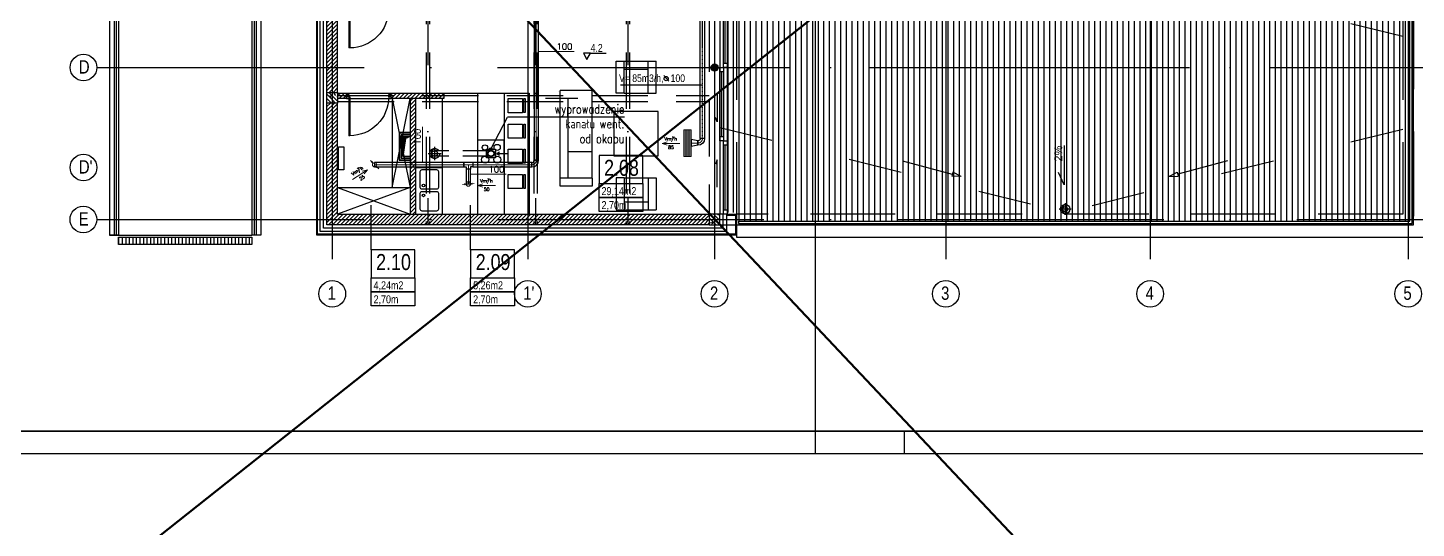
# Model space of a CAD drawing. Header units: millimetres. Extents: x -135140 to 267856, y -70704 to 149933.
# Drawn here: x -58787 to -27553, y 9861 to 21121 of the extents above; entities that cross this region are included whole.
import ezdxf
from ezdxf.enums import TextEntityAlignment as Align

# ---------------------------------------------------------------- set-up
doc = ezdxf.new("R2010")
doc.units = ezdxf.units.MM
doc.header["$LTSCALE"] = 99.9
for name, pattern in [('0707_PB_080619_gn_xref$0$ACAD_ISO10W100', [18, 12, -3, 0, -3]), ('ACAD_ISO03W100', [30, 12, -18]), ('ACAD_ISO10W100', [18, 12, -3, 0, -3]), ('AUDIT_D_080509132939-0', [0]), ('CENTER', [2, 1.25, -0.25, 0.25, -0.25]), ('DASHDOT', [25.4, 12.7, -6.35, 0, -6.35]), ('HIDDEN', [9.525, 6.35, -3.175]), ('HIDDENX2', [19.05, 12.7, -6.35])]:
    doc.linetypes.add(name, pattern=pattern)
for name, color, linetype in [('+48_ARMATURA', 251, 'Continuous'), ('+48_HACZE', 253, 'Continuous'), ('+48_KOTY', 250, 'Continuous'), ('+48_MEBLE', 251, 'Continuous'), ('+48_OKAP', 250, 'Continuous'), ('+48_OPISY', 251, 'Continuous'), ('+48_OPISY T', 251, 'Continuous'), ('+48_OPISY_POM', 250, 'Continuous'), ('+48_OSIE', 8, 'Continuous'), ('+48_PODCIĄG', 250, 'ACAD_ISO03W100'), ('+48_PRZEBICIA', 143, 'Continuous'), ('+48_PRZEKRÓJ', 250, 'Continuous'), ('+48_SCHODY', 250, 'Continuous'), ('+48_SCIANY', 250, 'Continuous'), ('+48_STOLARKA OKNA', 250, 'Continuous'), ('+48_STOLARKA_DRZWI', 250, 'Continuous'), ('+48_SŁUPY', 251, 'Continuous'), ('+48_TARAS', 253, 'Continuous'), ('+48_WEŁNA', 252, 'Continuous'), ('+48_WIDOK', 250, 'Continuous'), ('+48_ŚCIANY_GK', 250, 'Continuous'), ('+48_ŻELBET', 250, 'Continuous'), ('CP_LINENORM', 253, 'Continuous'), ('SCHODY_', 250, 'Continuous'), ('WEN_NAW_OSIE', 2, 'CENTER'), ('WEN_NAW_ZLICZAC', 170, 'Continuous')]:
    doc.layers.add(name, color=color, linetype=linetype)
for name, color, linetype, lineweight in [('2DH_SYM', 64, 'Continuous', 18), ('2DL_OBJ', 64, 'Continuous', 18), ('2DL_PRO_N1', 10, 'Continuous', 30), ('2DL_PRO_W11', 160, 'Continuous', 30), ('2DL_SYM', 64, 'Continuous', 18), ('CP_AXISAC', 7, 'DASHDOT', 0), ('CP_FRAME', 223, 'Continuous', 35), ('WENTYLACJA NAPISY', 7, 'Continuous', 25)]:
    doc.layers.add(name, color=color, linetype=linetype, lineweight=lineweight)
doc.styles.add('CP_ATTR', font='ROMANS.SHX')
doc.styles.get("Standard").update_dxf_attribs({"font": 'ARIAL.TTF'})
doc.styles.add('WRP_ARIAL', font='ARIAL.TTF', dxfattribs={"width": 0.8})
doc.linetypes.add('BATTING', pattern='A,0.00254,-2.54,[134,ltypeshp.shx,S=2.54,R=0,X=-2.54,Y=0],-5.08,[134,ltypeshp.shx,S=2.54,R=180,X=2.54,Y=0],-2.54', length=10.16254)
doc.linetypes.add('ZIGZAG', pattern='A,0.00254,-5.08,[131,ltypeshp.shx,S=5.08,R=0,X=-5.08,Y=0],-10.16,[131,ltypeshp.shx,S=5.08,R=180,X=5.08,Y=0],-5.08', length=20.32254)
pattern_1 = [(225, (-740392.266, -39830.8), (44.9012806, -44.9012806), [])]

# ---------------------------------------------------------------- blocks, each defined once
blk = doc.blocks.new('drzwi')
at = {"layer": '+48_STOLARKA_DRZWI'}
for p, q in [((-2, 0), (-2, -70)), ((0, 0), (-2, 0)), ((0, 0), (0, -70)), ((-2, -70), (0, -70))]:
    blk.add_line(p, q, dxfattribs=at)
blk.add_arc((-2, 0), 70, 180, 270, dxfattribs=at)
blk = doc.blocks.new('DRZWI_90')
at = {"layer": '+48_STOLARKA_DRZWI'}
for points in [[(36405.5, 16749.3), (36405.5, 16744.3), (36410.5, 16744.3), (36410.5, 16749.3)], [(36405.5, 16654.3), (36405.5, 16649.3), (36410.5, 16649.3), (36410.5, 16654.3)]]:
    blk.add_lwpolyline(points, close=True, dxfattribs=at)
at = {"layer": '+48_STOLARKA_DRZWI', "xscale": 1.25, "yscale": 1.25, "zscale": 1.25, "rotation": 270}
blk.add_blockref('drzwi', (36405.5, 16654.3), dxfattribs=at)
blk = doc.blocks.new('stre')
at = {"layer": '+48_ARMATURA'}
for p, q in [((35850.6, 23191.1), (35850.6, 23209.1)), ((35922.6, 23209.1), (35850.6, 23209.1)), ((35922.6, 23191.1), (35922.6, 23209.1)), ((35864.1, 23191.1), (35850.6, 23191.1)), ((35850.6, 23119.1), (35850.6, 23191.1)), ((35918.1, 23191.1), (35855.1, 23191.1)), ((35870.8, 23191.1), (35861.8, 23191.1)), ((35922.6, 23191.1), (35868.6, 23191.1)), ((35868.6, 23137.1), (35868.6, 23191.1)), ((35922.6, 23137.1), (35922.6, 23191.1)), ((35922.6, 23137.1), (35850.6, 23137.1)), ((35922.6, 23119.1), (35850.6, 23119.1)), ((35864.1, 23137.1), (35855.1, 23137.1)), ((35922.6, 23137.1), (35922.6, 23119.1))]:
    blk.add_line(p, q, dxfattribs=at)
blk = doc.blocks.new('OZN_OSI')
at = {"layer": '+48_OSIE', "linetype": 'Continuous', "ltscale": 5}
blk.add_circle((0, -30), 30, dxfattribs=at)
at = {"layer": '+48_OSIE', "linetype": 'Continuous', "ltscale": 5, "style": 'WRP_ARIAL', "width": 0.8}
blk.add_attdef('NR', (-23.3, -43.5), '', height=30, dxfattribs=at)
blk = doc.blocks.new('OPISY_POM_METKA')
at = {"layer": '+48_OPISY_POM', "ltscale": 5}
for points in [[(0, -70), (109.7, -70), (109.7, 0), (0, 0)], [(109.7, -105), (0, -105), (0, -70), (109.7, -70)]]:
    blk.add_lwpolyline(points, close=True, dxfattribs=at)
at = {"layer": '+48_OPISY_POM'}
blk.add_lwpolyline([(109.7, -140), (0, -140), (0, -105), (109.7, -105)], close=True, dxfattribs=at)
at = {"layer": '+48_OPISY_POM', "ltscale": 5, "style": 'WRP_ARIAL', "width": 0.8}
for tag, p, height in [('NRPOM', (25.8, -50.8), 40), ('POW', (6.4, -99), 20)]:
    blk.add_attdef(tag, p, '', height=height, dxfattribs=at)
at = {"layer": '+48_OPISY_POM', "style": 'WRP_ARIAL', "width": 0.8}
blk.add_attdef('H', (6.4, -134), '', height=20, dxfattribs=at)
blk = doc.blocks.new('SR-100ONAW_4865-3702226909_14')
at = {"ltscale": 0.15}
blk.add_line((3000, -50), (3000, 50), dxfattribs=at)
blk.add_lwpolyline([(0, -50), (0, 50), (4865, 50), (4865, -50)], close=True, dxfattribs=at)
for p in [(0, 0), (4865, 0)]:
    blk.add_point(p, dxfattribs=at)
at = {"layer": 'WEN_NAW_OSIE', "ltscale": 0.15}
blk.add_line((0, 0), (4865, 0), dxfattribs=at)
blk = doc.blocks.new('A3_POZIOM')
at = {"linetype": 'Continuous'}
blk.add_lwpolyline([(-395, 0), (0, 0), (0, 287), (-395, 287)], close=True, dxfattribs=at)
at = {"layer": 'CP_LINENORM', "linetype": 'Continuous'}
blk.add_lwpolyline([(-415, -5), (5, -5), (5, 292), (-415, 292)], close=True, dxfattribs=at)
blk.add_lwpolyline([(-185, -5), (-185, 0)], dxfattribs=at)
blk = doc.blocks.new('2CP_AC_PIPE_RO')
at = {"ltscale": 0.15}
for p, q in [((1, 0.5), (0, 0.5)), ((0, 0.5), (0, -0.5)), ((1, -0.5), (1, 0.5)), ((0, -0.5), (1, -0.5))]:
    blk.add_line(p, q, dxfattribs=at)
at = {"layer": 'CP_AXISAC', "ltscale": 0.15}
blk.add_line((0, 0), (1, 0), dxfattribs=at)
at = {"linetype": 'ByBlock', "ltscale": 0.15, "style": 'CP_ATTR', "flags": 9}
for tag in ['NAME', 'PRODUCER', 'PRODUCT-TYPE', 'ARTICLE', 'FLOW', 'OTHER']:
    blk.add_attdef(tag, (0, 0), '', height=0.0001, dxfattribs=at)
blk = doc.blocks.new('2DLAC038')
for p, q in [((0.42, 0.42), (0.92, 0.92)), ((0.42, 0.42), (0.49, 0.71)), ((0.42, 0.42), (0.71, 0.49)), ((-0.92, -0.92), (-0.42, -0.42)), ((-0.42, -0.42), (-0.71, -0.49)), ((-0.42, -0.42), (-0.49, -0.71))]:
    blk.add_line(p, q)
blk.add_circle((0, 0), 0.5)
at = {"linetype": 'ByBlock', "style": 'CP_ATTR', "flags": 9}
for tag in ['NAME', 'NUMBER', 'GROUP', 'ARTICLE', 'PRODUCT-TYPE', 'ORDER-NO', 'PRODUCER', 'DN', 'PN', 'CHARACTER', 'TEMPERATURE', 'POWER', 'VOLTAGE', 'FLOW', 'OTHER']:
    blk.add_attdef(tag, text='', height=0.00005, dxfattribs=at).set_placement((-0.09, -0.02), align=Align.MIDDLE_LEFT)
blk = doc.blocks.new('2CP_AC_TEE3_RO_D100_D100_L200_L100_A90')
at = {"ltscale": 0.15}
for p, q in [((0, -50), (0, 50)), ((0, 50), (50, 50)), ((50, 50), (50, 100)), ((50, 100), (150, 100)), ((150, 50), (150, 100)), ((200, 50), (150, 50)), ((200, -50), (200, 50)), ((0, -50), (200, -50))]:
    blk.add_line(p, q, dxfattribs=at)
at = {"layer": 'CP_AXISAC', "ltscale": 0.15}
for p, q in [((0, 0), (200, 0)), ((100, 100), (100, 0))]:
    blk.add_line(p, q, dxfattribs=at)
at = {"linetype": 'ByBlock', "ltscale": 0.15, "style": 'CP_ATTR', "flags": 9}
for tag in ['NAME', 'PRODUCER', 'PRODUCT-TYPE', 'ARTICLE', 'FLOW', 'OTHER']:
    blk.add_attdef(tag, (0, 0), '', height=0.0001, dxfattribs=at)
blk = doc.blocks.new('2CP_AC_ELBW_RO_D100_D100_R100_A90_E0_F0')
at = {"ltscale": 0.15}
for p, q in [((0, -50), (0, 50)), ((0, 50), (0, 50)), ((150, 100), (50, 100)), ((50, 100), (50, 100)), ((150, 100), (150, 100)), ((0, -50), (0, -50))]:
    blk.add_line(p, q, dxfattribs=at)
for radius in [150, 50]:
    blk.add_arc((0, 100), radius, 270, 0, dxfattribs=at)
at = {"layer": 'CP_AXISAC', "ltscale": 0.15}
for p, q in [((0, 0), (0, 0)), ((100, 100), (100, 100))]:
    blk.add_line(p, q, dxfattribs=at)
blk.add_arc((0, 100), 100, 270, 0, dxfattribs=at)
at = {"linetype": 'ByBlock', "ltscale": 0.15, "style": 'CP_ATTR', "flags": 9}
for tag in ['NAME', 'PRODUCER', 'PRODUCT-TYPE', 'ARTICLE', 'FLOW', 'OTHER']:
    blk.add_attdef(tag, (0, 0), '', height=0.0001, dxfattribs=at)
blk = doc.blocks.new('CPLS_465')
for q in [(-0.219, 0.094), (0.5, 0), (-0.219, -0.094)]:
    blk.add_line((-0.5, 0), q)
at = {"style": 'CP_ATTR'}
for s, height, p in [('Vm/h', 0.1875, (-0.37, 0.16)), ('3', 0.125, (0.031, 0.25))]:
    blk.add_text(s, height=height, dxfattribs=at).set_placement(p)
blk.add_attdef('VAL', text='', height=0.188, dxfattribs=at).set_placement((0, -0.219), align=Align.MIDDLE)
blk = doc.blocks.new('CPLS_464')
for p, q in [((-0.5, 0), (0.5, 0)), ((0.5, 0), (0.219, 0.094)), ((0.5, 0), (0.219, -0.094))]:
    blk.add_line(p, q)
at = {"style": 'CP_ATTR'}
for s, height, p in [('Vm/h', 0.1875, (-0.37, 0.16)), ('3', 0.125, (0.031, 0.25))]:
    blk.add_text(s, height=height, dxfattribs=at).set_placement(p)
blk.add_attdef('VAL', text='', height=0.188, dxfattribs=at).set_placement((0, -0.219), align=Align.MIDDLE)
blk = doc.blocks.new('CPHS_DS08')
blk.add_line((0, 0), (2, 0))
at = {"linetype": 'ByBlock', "style": 'CP_ATTR', "flags": 9}
blk.add_attdef('VAL', text='', height=0.00005, dxfattribs=at).set_placement((0.408, 0.182), align=Align.MIDDLE_LEFT)
at = {"style": 'CP_ATTR', "flags": 14}
blk.add_attdef('FI', text='', height=0.35, dxfattribs=at).set_placement((0.784, 0.275), align=Align.MIDDLE)
at = {"style": 'CP_ATTR', "flags": 12}
blk.add_attdef('EVAL_W_MM', text='', height=0.35, dxfattribs=at).set_placement((1.006, 0.275), align=Align.MIDDLE_LEFT)
blk = doc.blocks.new('2CP_AC_TRNS_RO_D100_D160_L150_O0_Z0_E0_F0')
at = {"ltscale": 0.15}
for p, q in [((0, 50), (150, 80)), ((0, -50), (0, 50)), ((0, 50), (0, 50)), ((150, -80), (150, 80)), ((150, 80), (150, 80)), ((0, -50), (0, -50)), ((0, -50), (150, -80)), ((150, -80), (150, -80))]:
    blk.add_line(p, q, dxfattribs=at)
at = {"layer": 'CP_AXISAC', "ltscale": 0.15}
for p, q in [((0, 0), (0, 0)), ((0, 0), (150, 0)), ((150, 0), (150, 0))]:
    blk.add_line(p, q, dxfattribs=at)
at = {"linetype": 'ByBlock', "ltscale": 0.15, "style": 'CP_ATTR', "flags": 9}
for tag in ['NAME', 'PRODUCER', 'PRODUCT-TYPE', 'ARTICLE', 'FLOW', 'OTHER']:
    blk.add_attdef(tag, (0, 0), '', height=0.0001, dxfattribs=at)
blk = doc.blocks.new('2DLAC020')
for p, q in [((-0.5, 0.3), (0.5, 0.3)), ((-0.5, 0.1), (0.5, 0.1)), ((-0.5, -0.1), (0.5, -0.1)), ((-0.5, -0.3), (0.5, -0.3))]:
    blk.add_line(p, q)
blk.add_lwpolyline([(-0.5, -0.5), (0.5, -0.5), (0.5, 0.5), (-0.5, 0.5)], close=True)
for points in [[(-0.5, 0.3), (0.5, 0.3), (-0.5, 0.1), (0.5, 0.1)], [(-0.5, -0.1), (0.5, -0.1), (-0.5, -0.3), (0.5, -0.3)]]:
    blk.add_solid(points)
at = {"linetype": 'ByBlock', "style": 'CP_ATTR', "flags": 9}
for tag, p in [('NAME', (-0.092, -0.018)), ('NUMBER', (-0.092, -0.018)), ('GROUP', (-0.092, -0.018)), ('ARTICLE', (-0.092, -0.019)), ('CHARACTER', (-0.092, -0.019)), ('TEMPERATURE', (-0.092, -0.018)), ('FLOW', (-0.092, -0.018)), ('PRODUCT-TYPE', (-0.092, -0.019)), ('ORDER-NO', (-0.092, -0.019)), ('PRODUCER', (-0.092, -0.019)), ('PN', (-0.091, -0.018)), ('OTHER', (-0.091, -0.018)), ('DN', (-0.091, -0.019)), ('POWER', (-0.091, -0.019)), ('VOLTAGE', (-0.091, -0.019))]:
    blk.add_attdef(tag, text='', height=0.00005, dxfattribs=at).set_placement(p, align=Align.MIDDLE_LEFT)

msp = doc.modelspace()

# ---------------------------------------------------------------- hatches: boundary and pattern name
at = {"layer": '+48_HACZE'}
h = msp.add_hatch(dxfattribs=at)
h.set_pattern_fill('ANSI31', color=256, scale=20, angle=180, style=0)
h.set_pattern_definition(pattern_1)
h.paths.add_polyline_path([(-51937, 22040), (-52057, 22040), (-52057, 20227), (-51937, 20227)])
h.paths.add_polyline_path([(-51817, 22040), (-51937, 22040), (-51937, 20227), (-51817, 20227)])
h.paths.add_polyline_path([(-51817, 20227), (-51937, 20227), (-51937, 19667), (-51817, 19667)])
h.paths.add_polyline_path([(-51937, 20227), (-52057, 20227), (-52057, 19667), (-51937, 19667)])
h = msp.add_hatch(dxfattribs=at)
h.set_pattern_fill('ANSI31', color=256, scale=3, angle=180, style=0)
h.set_pattern_definition([(225, (-740392.266, -39830.8), (6.73519209, -6.73519209), [])])
edge = h.paths.add_edge_path()
edge.add_arc((-43337, 20227), 79.5, 0, 360)
at = {"layer": '+48_HACZE', "linetype": 'AUDIT_D_080509132939-0'}
h = msp.add_hatch(dxfattribs=at)
h.set_pattern_fill('ANSI33', color=256, scale=20, angle=90, style=0)
h.set_pattern_definition([(135, (-740392.27, -39830.8), (-89.802561, -89.802561), []), (135, (-740392.27, -39741), (-89.802561, -89.802561), [63.5, -31.75])])
h.paths.add_polyline_path([(-52057, 19667), (-51817, 19667), (-51817, 19427), (-52057, 19427)])
at = {"layer": '+48_HACZE'}
h = msp.add_hatch(dxfattribs=at)
h.set_pattern_fill('ANSI31', color=256, scale=20, angle=180, style=0)
h.set_pattern_definition(pattern_1)
h.paths.add_polyline_path([(-43457, 16687), (-43457, 16927), (-51817, 16927), (-51817, 19427), (-52057, 19427), (-52057, 16687)])
h = msp.add_hatch(dxfattribs=at)
h.set_pattern_fill('ANSI31', color=256, scale=20, angle=180, style=0)
h.set_pattern_definition([(225, (-740392.266, -39830.8), (44.9012806, -44.9012806), [])])
h.paths.add_polyline_path([(-51617, 19532), (-51617, 19652), (-51817, 19652), (-51817, 19532)])
h = msp.add_hatch(dxfattribs=at)
h.set_pattern_fill('ANSI31', color=256, scale=20, angle=180, style=0)
h.set_pattern_definition(pattern_1)
h.paths.add_polyline_path([(-50617, 19532), (-49427, 19532), (-49427, 19652), (-50617, 19652)])
h = msp.add_hatch(dxfattribs=at)
h.set_pattern_fill('ANSI31', color=256, scale=20, angle=180, style=0)
h.set_pattern_definition([(225, (-41382.43, 70031.367), (44.90128, -44.90128), [])])
h.paths.add_polyline_path([(-50067, 18127), (-50187, 18127), (-50187, 16922), (-50067, 16922)])
h.paths.add_polyline_path([(-50067, 19530), (-50187, 19530), (-50187, 18127), (-50067, 18127)])
at = {"layer": '+48_HACZE', "linetype": 'AUDIT_D_080509132939-0'}
h = msp.add_hatch(dxfattribs=at)
h.set_pattern_fill('ANSI33', color=256, scale=20, angle=90, style=0)
h.set_pattern_definition([(135, (-740407.27, -39830.8), (-89.802561, -89.802561), []), (135, (-740407.27, -39741), (-89.802561, -89.802561), [63.5, -31.75])])
h.paths.add_polyline_path([(-43457, 16687), (-43217, 16687), (-43217, 16927), (-43457, 16927)])
at = {"layer": '+48_MEBLE'}
h = msp.add_hatch(dxfattribs=at)
h.set_pattern_fill('ANSI31', color=256, scale=25, angle=45, style=0)
h.set_pattern_definition([(90, (-740392.266, -94345.38), (-79.375, 1e-13), [])])
h.paths.add_polyline_path([(-56747, 16407), (-53747, 16407), (-53747, 16247), (-56747, 16247)])
at = {"layer": '+48_OPISY T'}
h = msp.add_hatch(color=256, dxfattribs=at)
edge = h.paths.add_edge_path()
edge.add_arc((-51984, 19571), 30, 0, 360)
h = msp.add_hatch(color=256, dxfattribs=at)
edge = h.paths.add_edge_path()
edge.add_arc((-48367, 18392), 30, 0, 360)
h = msp.add_hatch(color=256, dxfattribs=at)
edge = h.paths.add_edge_path()
edge.add_arc((-43386, 16732), 30, 0, 360)
at = {"layer": '+48_PRZEBICIA'}
h = msp.add_hatch(dxfattribs=at)
h.set_pattern_fill('ANSI31', color=256, scale=5, style=0)
h.set_pattern_definition([(45, (-740552.265, -39830.8), (-11.22532015, 11.22532015), [])])
h.paths.add_polyline_path([(-50287, 18626), (-50187, 18677), (-50347, 18677), (-50347, 18227)])
at = {"layer": '+48_TARAS'}
h = msp.add_hatch(dxfattribs=at)
h.set_pattern_fill('LINE', color=256, scale=40, angle=90, style=0)
h.set_pattern_definition([(90, (-740392.27, -39830.8), (-127, 8e-15), [])])
edge = h.paths.add_edge_path()
edge.add_arc((-37757, 22627), 250, 0, 360)
h.paths.add_polyline_path([(-42847, 38477), (-43042, 38477), (-43042, 32317), (-38347, 32317), (-38347, 26487), (-43042, 26487), (-43042, 16966), (-42847, 16966), (-42847, 16767), (-27697, 16767), (-27697, 38687), (-42847, 38687)])

# ---------------------------------------------------------------- linework, layer by layer
at = {"layer": '+48_ARMATURA'}
for p, q in [((-46853, 19697), (-46853, 19697)), ((-46808, 19530), (-46808, 19710)), ((-46088, 19710), (-46808, 19710)), ((-46088, 19530), (-46088, 19710)), ((-47002, 19530), (-47137, 19530)), ((-46462, 19530), (-47092, 19530)), ((-46934, 19530), (-47024, 19530)), ((-46417, 19530), (-46957, 19530)), ((-46808, 17558), (-46808, 19530)), ((-46628, 17738), (-46628, 19530)), ((-46088, 17738), (-46088, 19530)), ((-46088, 18330), (-46628, 18330)), ((-46088, 17738), (-46808, 17738)), ((-46088, 17558), (-46808, 17558)), ((-46673, 17738), (-46763, 17738)), ((-46088, 17738), (-46088, 17558))]:
    msp.add_line(p, q, dxfattribs=at)
for points in [[(-47626, 19530), (-47601, 19530), (-47601, 19213), (-47626, 19213)], [(-47626, 18954), (-47601, 18954), (-47601, 18636), (-47626, 18636)], [(-47626, 18389), (-47601, 18389), (-47601, 18072), (-47626, 18072)], [(-47626, 17822), (-47601, 17822), (-47601, 17504), (-47626, 17504)]]:
    msp.add_lwpolyline(points, close=True, dxfattribs=at)
at = {"layer": '+48_KOTY', "ltscale": 5}
msp.add_line((-46128, 20548), (-45776, 20548), dxfattribs=at)
msp.add_lwpolyline([(-46208, 20409), (-46128, 20548), (-46288, 20548)], close=True, dxfattribs=at)
at = {"layer": '+48_MEBLE'}
for p, q in [((-56947, 38772), (-56947, 16457)), ((-43217, 38527), (-43217, 16927)), ((-56747, 33217), (-56747, 16457)), ((-53747, 33217), (-53747, 16457)), ((-53697, 33217), (-53697, 16457)), ((-53647, 33217), (-53647, 16457)), ((-53547, 33217), (-53547, 16457)), ((-50587, 19532), (-50187, 17527)), ((-50587, 17527), (-50187, 19532)), ((-49467, 19532), (-49467, 16932)), ((-49427, 19652), (-47507, 19652)), ((-47507, 19652), (-47507, 16927)), ((-48237, 18292), (-48177, 18327)), ((-48237, 18292), (-48177, 18257)), ((-50067, 17976), (-49467, 17976)), ((-51817, 17527), (-50187, 17527)), ((-43057, 16927), (-43057, 16927)), ((-56747, 16457), (-56947, 16457)), ((-56947, 16457), (-56747, 16457)), ((-56747, 16457), (-53747, 16457)), ((-53547, 16457), (-53747, 16457)), ((-53747, 16457), (-53747, 16457))]:
    msp.add_line(p, q, dxfattribs=at)
for points in [[(-42847, 16684), (-27614, 16684), (-27614, 38770), (-42847, 38770)], [(-52392, 38672), (-56847, 38672), (-56847, 16457)], [(-52392, 38622), (-56797, 38622), (-56797, 16457)], [(-43057, 20227), (-43057, 18577)], [(-50587, 19532), (-50587, 17527)], [(-48667, 19652), (-48667, 16932)], [(-48667, 19652), (-48067, 19652)], [(-48067, 19652), (-48067, 16932)], [(-45603, 19240), (-45603, 18240), (-44603, 18240), (-44603, 19240), (-45603, 19240)], [(-48667, 18591), (-48667, 17991), (-48067, 17991), (-48067, 18591), (-48667, 18591)], [(-43217, 18577), (-43217, 16927)], [(-48237, 18292), (-47987, 18292)], [(-51817, 17527), (-50187, 16927)], [(-50187, 17527), (-51817, 16927)]]:
    msp.add_lwpolyline(points, dxfattribs=at)
for points in [[(-47657, 19530), (-47657, 19210), (-47977, 19210), (-47977, 19530)], [(-47657, 18954), (-47657, 18634), (-47977, 18634), (-47977, 18954)], [(-48467, 18392), (-48267, 18392), (-48267, 18192), (-48467, 18192)], [(-47657, 18389), (-47657, 18069), (-47977, 18069), (-47977, 18389)], [(-47657, 17822), (-47657, 17502), (-47977, 17502), (-47977, 17822)], [(-56747, 16407), (-53747, 16407), (-53747, 16247), (-56747, 16247)]]:
    msp.add_lwpolyline(points, close=True, dxfattribs=at)
at = {"layer": '+48_MEBLE', "linetype": 'HIDDENX2', "ltscale": 0.5}
for points in [[(-48367, 18354), (-49634, 18354)], [(-48367, 18229), (-49634, 18229)]]:
    msp.add_lwpolyline(points, dxfattribs=at)
at = {"layer": '+48_MEBLE'}
for points in [[(-49543, 17538), (-49543, 17881, 0.414214), (-49586, 17924), (-49924, 17924, 0.414214), (-49967, 17881), (-49967, 17538, 0.414214), (-49924, 17495), (-49586, 17495, 0.414214)], [(-49543, 17046), (-49543, 17389, 0.414214), (-49586, 17432), (-49924, 17432, 0.414214), (-49967, 17389), (-49967, 17046, 0.414214), (-49924, 17004), (-49586, 17004, 0.414214)]]:
    msp.add_lwpolyline(points, format="xyb", close=True, dxfattribs=at)
for centre, radius in [((-48503, 18428), 60), ((-48228, 18428), 70), ((-48498, 18154), 80), ((-48367, 18292), 75), ((-48224, 18154), 80), ((-49884, 17571), 29.6), ((-49884, 17350), 29.6)]:
    msp.add_circle(centre, radius, dxfattribs=at)
at = {"layer": '+48_MEBLE', "linetype": 'HIDDENX2', "ltscale": 0.5}
msp.add_circle((-48367, 18292), 62.5, dxfattribs=at)
at = {"layer": '+48_OKAP', "linetype": 'HIDDENX2', "ltscale": 0.5}
msp.add_circle((-49634, 18292), 62.5, dxfattribs=at)
at = {"layer": '+48_OPISY'}
msp.add_line((-45365, 19112), (-47992, 19112), dxfattribs=at)
for points in [[(-48367, 18392), (-47992, 19112)], [(-39113, 18128), (-37991, 17827)], [(-39113, 18128), (-37991, 17827)], [(-31796, 18128), (-32917, 17827)], [(-31796, 18128), (-32917, 17827)], [(-37980, 17870), (-38003, 17785)], [(-37791, 17774), (-37791, 17774), (-37980, 17870)], [(-33117, 17774), (-33117, 17774), (-32929, 17870)], [(-32929, 17870), (-32906, 17785)], [(-37791, 17774), (-37791, 17774), (-38003, 17785)], [(-33117, 17774), (-33117, 17774), (-32906, 17785)]]:
    msp.add_lwpolyline(points, dxfattribs=at)
at = {"layer": '+48_OPISY T'}
msp.add_circle((-48367, 18392), 30, dxfattribs=at)
at = {"layer": '+48_OPISY_POM'}
for points in [[(-51065, 16127), (-51065, 17127)], [(-48825, 16127), (-48825, 17127)]]:
    msp.add_lwpolyline(points, dxfattribs=at)
at = {"layer": '+48_OSIE', "linetype": 'ACAD_ISO10W100', "ltscale": 5}
for p, q in [((-51937, 39890), (-51937, 15416)), ((-47537, 39890), (-47537, 15416)), ((-43337, 39890), (-43337, 15416)), ((-38137, 39890), (-38137, 15416)), ((-33537, 39890), (-33537, 15416)), ((-27737, 39890), (-27737, 15416)), ((-49787, 26277), (-49787, 16687)), ((-47367, 26277), (-47367, 16687)), ((-45287, 26277), (-45287, 16687)), ((-57211, 20227), (-26431, 20227)), ((-57211, 16807), (-26431, 16807))]:
    msp.add_line(p, q, dxfattribs=at)
at = {"layer": '+48_PODCIĄG', "linetype": 'HIDDEN', "ltscale": 2}
for p, q in [((-43457, 38527), (-43457, 16927)), ((-49824, 26277), (-49824, 16687)), ((-49751, 26277), (-49751, 16687)), ((-47404, 26277), (-47404, 16687)), ((-47331, 26277), (-47331, 16687)), ((-45324, 26277), (-45324, 16687)), ((-45251, 26277), (-45251, 16687)), ((-51817, 19600), (-43457, 19600)), ((-51817, 19463), (-43457, 19463))]:
    msp.add_line(p, q, dxfattribs=at)
at = {"layer": '+48_PRZEBICIA', "linetype": 'HIDDENX2', "ltscale": 0.3}
for p, q in [((-49634, 18439), (-49634, 18144)), ((-49782, 18292), (-49487, 18292))]:
    msp.add_line(p, q, dxfattribs=at)
at = {"layer": '+48_PRZEBICIA', "linetype": '0707_PB_080619_gn_xref$0$ACAD_ISO10W100', "ltscale": 0.5}
for p, q in [((-35318, 17041), (-35582, 17041)), ((-35450, 17173), (-35450, 16909))]:
    msp.add_line(p, q, dxfattribs=at)
at = {"layer": '+48_PRZEBICIA'}
msp.add_lwpolyline([(-50187, 18677), (-50187, 18227), (-50347, 18227), (-50347, 18677)], close=True, dxfattribs=at)
msp.add_lwpolyline([(-50187, 18677), (-50287, 18626), (-50347, 18227)], dxfattribs=at)
at = {"layer": '+48_PRZEBICIA', "linetype": 'HIDDEN'}
msp.add_circle((-49634, 18292), 112, dxfattribs=at)
at = {"layer": '+48_PRZEBICIA'}
msp.add_circle((-35450, 17041), 105, dxfattribs=at)
at = {"layer": '+48_PRZEBICIA', "linetype": 'HIDDEN'}
for centre, radius, start, end in [((-49596, 18292), 119, 108.9246, 251.0754), ((-35410, 17041), 112, 110.983, 249.017)]:
    msp.add_arc(centre, radius, start, end, dxfattribs=at)
at = {"layer": '+48_SCHODY'}
msp.add_lwpolyline([(-35476, 18471), (-35476, 17586), (-35599, 17862)], dxfattribs=at)
at = {"layer": '+48_SCIANY'}
for p, q in [((-51817, 19667), (-51817, 24942)), ((-51817, 19652), (-51617, 19652)), ((-51817, 16927), (-51817, 19427)), ((-50617, 19652), (-49427, 19652)), ((-50067, 19532), (-50067, 16927))]:
    msp.add_line(p, q, dxfattribs=at)
at = {"layer": '+48_SCIANY', "ltscale": 2}
for points in [[(-52057, 19667), (-52057, 24942)], [(-51817, 16927), (-43457, 16927), (-43457, 16687), (-52057, 16687), (-52057, 19427)]]:
    msp.add_lwpolyline(points, dxfattribs=at)
at = {"layer": '+48_SCIANY'}
for points in [[(-51617, 19532), (-51817, 19532)], [(-51617, 19652), (-51617, 19532)], [(-51617, 19532), (-51617, 19652)], [(-50617, 19652), (-50617, 19532)], [(-49427, 19532), (-50617, 19532)], [(-50187, 19532), (-50187, 16927)], [(-50067, 19410), (-50067, 16927)], [(-49427, 19652), (-49427, 19532)]]:
    msp.add_lwpolyline(points, dxfattribs=at)
at = {"layer": '+48_STOLARKA OKNA'}
for points in [[(-43057, 22527), (-43057, 20227), (-43137, 20227), (-43137, 22527)], [(-43057, 20327), (-43057, 20227), (-43137, 20227), (-43137, 20327)], [(-43137, 20227), (-43137, 18577), (-43217, 18577), (-43217, 20227)], [(-43137, 20227), (-43137, 20127), (-43217, 20127), (-43217, 20227)], [(-43137, 18677), (-43137, 18577), (-43217, 18577), (-43217, 18677)], [(-43057, 18577), (-43057, 16927), (-43137, 16927), (-43137, 18577)], [(-43057, 18577), (-43057, 18477), (-43137, 18477), (-43137, 18577)], [(-43057, 17027), (-43057, 16927), (-43137, 16927), (-43137, 17027)]]:
    msp.add_lwpolyline(points, close=True, dxfattribs=at)
for points in [[(-43097, 20327), (-43097, 22427)], [(-43177, 18677), (-43177, 20127)], [(-43277, 19617), (-43277, 19007), (-43313, 19105)], [(-43097, 17027), (-43097, 18477)], [(-43277, 17536), (-43277, 18147), (-43313, 18049)]]:
    msp.add_lwpolyline(points, dxfattribs=at)
at = {"layer": '+48_SŁUPY', "linetype": 'AUDIT_D_080509132939-0'}
msp.add_circle((-43337, 20227), 79.5, dxfattribs=at)
at = {"layer": '+48_WEŁNA', "linetype": 'BATTING', "ltscale": 0.07}
for p, q in [((-52132, 16612), (-52132, 25027)), ((-43142, 16612), (-52132, 16612))]:
    msp.add_line(p, q, dxfattribs=at)
at = {"layer": '+48_WEŁNA', "linetype": 'ZIGZAG', "ltscale": 0.7}
msp.add_lwpolyline([(-50187, 18714), (-50385, 18714), (-50385, 18189), (-50187, 18189)], dxfattribs=at)
at = {"layer": '+48_WEŁNA', "linetype": 'BATTING', "ltscale": 0.7}
msp.add_lwpolyline([(-43142, 16612), (-43142, 16927)], dxfattribs=at)
at = {"layer": '+48_WIDOK', "linetype": 'HIDDEN', "ltscale": 3}
for p, q in [((-27617, 38767), (-27617, 16687)), ((-42847, 38527), (-42847, 16927)), ((-51617, 19652), (-50617, 19652)), ((-51617, 19532), (-50617, 19532)), ((-43217, 16687), (-27617, 16687))]:
    msp.add_line(p, q, dxfattribs=at)
at = {"layer": '+48_WIDOK'}
for p, q in [((-52207, 16537), (-52207, 25027)), ((-43067, 16927), (-42847, 16927)), ((-43067, 16907), (-42867, 16907)), ((-42797, 16767), (-42797, 16717)), ((-42847, 16457), (-52287, 16457)), ((-42867, 16477), (-52267, 16477)), ((-43067, 16537), (-52207, 16537)), ((-42847, 16457), (-42847, 16407))]:
    msp.add_line(p, q, dxfattribs=at)
for points in [[(-42847, 16407), (-27247, 16407), (-27247, 39047), (-42847, 39047)], [(-42797, 16717), (-27647, 16717), (-27647, 38737), (-42797, 38737)], [(-42797, 16767), (-27697, 16767), (-27697, 38687), (-42797, 38687)], [(-52287, 16457), (-52287, 25047)], [(-52267, 16477), (-52267, 25027)], [(-43067, 16927), (-43067, 16537)], [(-42867, 16907), (-42867, 16477)], [(-42847, 16927), (-42847, 16457)]]:
    msp.add_lwpolyline(points, dxfattribs=at)
at = {"layer": '+48_WIDOK', "linetype": 'HIDDEN', "ltscale": 3}
msp.add_lwpolyline([(-42947, 38527), (-27857, 38527), (-27857, 16927), (-42847, 16927)], dxfattribs=at)
at = {"layer": '+48_WIDOK', "linetype": 'ACAD_ISO03W100'}
for points in [[(-27857, 20923), (-37301, 23243)], [(-42847, 20227), (-27857, 20227)], [(-43217, 18877), (-35525, 16987)], [(-27857, 18834), (-35375, 16987)]]:
    msp.add_lwpolyline(points, dxfattribs=at)
at = {"layer": '+48_WIDOK'}
msp.add_lwpolyline([(-51797, 18445), (-51677, 18445), (-51677, 17925), (-51797, 17925)], close=True, dxfattribs=at)
at = {"layer": '+48_WIDOK', "ltscale": 0.3}
msp.add_lwpolyline([(-43067, 16927), (-43217, 16927)], dxfattribs=at)
at = {"layer": '+48_WIDOK'}
msp.add_circle((-35450, 17041), 55, dxfattribs=at)
at = {"layer": '+48_ŚCIANY_GK'}
for points in [[(-50187, 18764), (-50435, 18764), (-50435, 18139), (-50187, 18139)], [(-50187, 18752), (-50422, 18752), (-50422, 18152), (-50187, 18152)], [(-50187, 18677), (-50347, 18677), (-50347, 18227), (-50187, 18227)]]:
    msp.add_lwpolyline(points, dxfattribs=at)
at = {"layer": '+48_ŻELBET', "linetype": 'Continuous'}
msp.add_lwpolyline([(-52057, 19667), (-51817, 19667), (-51817, 19427), (-52057, 19427)], close=True, dxfattribs=at)
at = {"layer": '+48_ŻELBET', "linetype": 'AUDIT_D_080509132939-0'}
msp.add_lwpolyline([(-43457, 16687), (-43217, 16687), (-43217, 16927), (-43457, 16927)], close=True, dxfattribs=at)
at = {"color": 1, "lineweight": 100, "ltscale": 0.15}
for p, q in [((-124516, 102925), (23456, -54024)), ((53051, 96101), (-135140, -53265))]:
    msp.add_line(p, q, dxfattribs=at)
at = {"layer": 'Defpoints', "ltscale": 0.15}
msp.add_line((-41068, 11544), (-41068, 41244), dxfattribs=at)
at = {"layer": 'WENTYLACJA NAPISY', "linetype": 'ByBlock'}
msp.add_lwpolyline([(-44369, 19920), (-44480, 20045)], dxfattribs=at)
at = {"layer": 'WENTYLACJA NAPISY'}
msp.add_lwpolyline([(-43611, 19832), (-45457, 19832)], dxfattribs=at)
at = {"layer": 'WENTYLACJA NAPISY', "linetype": 'ByBlock'}
msp.add_circle((-44426, 19978), 47.2, dxfattribs=at)

# ---------------------------------------------------------------- block references
at = {"layer": '+48_ARMATURA', "yscale": 10, "zscale": 10, "rotation": 270}
for p, xscale in [((-276744, 378873), 10), ((-276744, -341480), -10)]:
    msp.add_blockref('stre', p, dxfattribs=dict(at, xscale=xscale))
at = {"layer": '+48_OPISY_POM'}
ref = msp.add_blockref('OPISY_POM_METKA', (-45937, 18247), dxfattribs=dict(at, xscale=9, yscale=9, zscale=8.999999999994316))
ref.add_attrib('H', '2,70m', (-45880, 17041), dxfattribs={"height": 180, "style": 'WRP_ARIAL', "width": 0.8})
ref.add_attrib('NRPOM', '2.08', (-45823, 17790), dxfattribs={"ltscale": 5, "height": 360, "style": 'WRP_ARIAL', "width": 0.8})
ref.add_attrib('POW', '29,14m2', (-45880, 17356), dxfattribs={"ltscale": 5, "height": 180, "style": 'WRP_ARIAL', "width": 0.8})
ref = msp.add_blockref('OPISY_POM_METKA', (-51065, 16127), dxfattribs=dict(at, xscale=9, yscale=9, zscale=8.999999999994316))
ref.add_attrib('H', '2,70m', (-51008, 14921), dxfattribs={"height": 180, "style": 'WRP_ARIAL', "width": 0.8})
ref.add_attrib('NRPOM', '2.10', (-50951, 15670), dxfattribs={"ltscale": 5, "height": 360, "style": 'WRP_ARIAL', "width": 0.8})
ref.add_attrib('POW', '4,24m2', (-51008, 15236), dxfattribs={"ltscale": 5, "height": 180, "style": 'WRP_ARIAL', "width": 0.8})
ref = msp.add_blockref('OPISY_POM_METKA', (-48825, 16127), dxfattribs=dict(at, xscale=9, yscale=9, zscale=8.999999999994316))
ref.add_attrib('H', '2,70m', (-48768, 14921), dxfattribs={"height": 180, "style": 'WRP_ARIAL', "width": 0.8})
ref.add_attrib('NRPOM', '2.09', (-48711, 15670), dxfattribs={"ltscale": 5, "height": 360, "style": 'WRP_ARIAL', "width": 0.8})
ref.add_attrib('POW', '5,26m2', (-48768, 15236), dxfattribs={"ltscale": 5, "height": 180, "style": 'WRP_ARIAL', "width": 0.8})
at = {"layer": '+48_PRZEKRÓJ', "xscale": -10, "yscale": 10, "zscale": 10, "rotation": 270}
for p in [(-218111, -342513), (-218111, -344488)]:
    msp.add_blockref('DRZWI_90', p, dxfattribs=at)
at = {"layer": '2DH_SYM', "ltscale": 0.15}
ref = msp.add_blockref('CPHS_DS08', (-47297, 20589), dxfattribs=dict(at, xscale=400, yscale=400, zscale=400))
ref.add_attrib('EVAL_W_MM', '100', dxfattribs={"layer": '0', "height": 140, "style": 'CP_ATTR', "flags": 12}).set_placement((-46895, 20699), align=Align.MIDDLE_LEFT)
ref = msp.add_blockref('CPHS_DS08', (-49910, 18089), dxfattribs=dict(at, xscale=400, yscale=400, zscale=400, rotation=90))
ref.add_attrib('EVAL_W_MM', '100', dxfattribs={"layer": '0', "height": 140, "rotation": 90, "style": 'CP_ATTR', "flags": 12}).set_placement((-50020, 18492), align=Align.MIDDLE_LEFT)
ref = msp.add_blockref('CPHS_DS08', (-48826, 17825), dxfattribs=dict(at, xscale=400, yscale=400, zscale=400))
ref.add_attrib('EVAL_W_MM', '100', dxfattribs={"layer": '0', "height": 140, "style": 'CP_ATTR', "flags": 12}).set_placement((-48424, 17935), align=Align.MIDDLE_LEFT)
at = {"layer": '2DL_OBJ', "ltscale": 0.15}
for name, p, xscale, yscale, zscale, rotation in [('2DLAC020', (-43946, 18528), 600, 170, 300, 270), ('2DLAC038', (-50985, 18039), 100, 100, 100, 90), ('2DLAC038', (-48876, 17606), 99.99999999999575, 99.99999999999909, 100, 319.3174485969598)]:
    msp.add_blockref(name, p, dxfattribs=dict(at, xscale=xscale, yscale=yscale, zscale=zscale, rotation=rotation))
at = {"layer": '2DL_PRO_N1', "ltscale": 0.15, "zscale": 100, "rotation": 180}
msp.add_blockref('2CP_AC_TRNS_RO_D100_D160_L150_O0_Z0_E0_F0', (-43711, 18528), dxfattribs=at)
at = {"layer": '2DL_PRO_N1', "ltscale": 0.15, "yscale": -1, "zscale": 100, "rotation": 270}
msp.add_blockref('2CP_AC_ELBW_RO_D100_D100_R100_A90_E0_F0', (-43611, 18628), dxfattribs=at)
at = {"layer": '2DL_PRO_W11', "ltscale": 0.15, "yscale": 100, "zscale": 100}
for p, xscale, rotation in [((-47347, 22642), 3000, 270), ((-47347, 19642), 1503.208039107247, 270), ((-48976, 18039), 2008.994185021424, 180), ((-48876, 17606), 332.7494954762369, 90), ((-47447, 18039), 1329.025532382904, 180)]:
    msp.add_blockref('2CP_AC_PIPE_RO', p, dxfattribs=dict(at, xscale=xscale, rotation=rotation))
at = {"layer": '2DL_PRO_W11', "ltscale": 0.15, "zscale": 100}
msp.add_blockref('2CP_AC_ELBW_RO_D100_D100_R100_A90_E0_F0', (-47447, 18039), dxfattribs=at)
at = {"layer": '2DL_PRO_W11', "ltscale": 0.15, "zscale": 100, "rotation": 180}
msp.add_blockref('2CP_AC_TEE3_RO_D100_D100_L200_L100_A90', (-48776, 18039), dxfattribs=at)
at = {"layer": '2DL_SYM', "ltscale": 0.15, "xscale": 400, "yscale": 400, "zscale": 400}
for p, values in [((-44318, 18519), {'VAL': '85'}), ((-48465, 17574), {'VAL': '50'})]:
    msp.add_blockref('CPLS_465', p, dxfattribs=at).add_auto_attribs(values)
at = {"layer": '2DL_SYM', "ltscale": 0.15, "xscale": 400.0000000000002, "yscale": 400, "zscale": 400, "rotation": 32.77149022288135}
msp.add_blockref('CPLS_464', (-51315, 17819), dxfattribs=at).add_auto_attribs({'VAL': '25'})
at = {"layer": 'CP_FRAME', "ltscale": 0.15, "xscale": 100, "yscale": 100, "zscale": 10}
msp.add_blockref('A3_POZIOM', (-20568, 12044), dxfattribs=at)
at = {"layer": 'SCHODY_'}
ref = msp.add_blockref('OZN_OSI', (-57533, 20527), dxfattribs=dict(at, xscale=10, yscale=10, zscale=10))
ref.add_attrib('NR', 'D', (-57638, 20091), dxfattribs={"layer": '+48_OSIE', "linetype": 'Continuous', "ltscale": 5, "height": 300, "style": 'WRP_ARIAL', "width": 0.8})
ref = msp.add_blockref('OZN_OSI', (-57533, 18277), dxfattribs=dict(at, xscale=10, yscale=10, zscale=10))
ref.add_attrib('NR', "D'", (-57638, 17842), dxfattribs={"layer": '+48_OSIE', "linetype": 'Continuous', "ltscale": 5, "height": 300, "style": 'WRP_ARIAL', "width": 0.8})
ref = msp.add_blockref('OZN_OSI', (-57537, 17107), dxfattribs=dict(at, xscale=10, yscale=10, zscale=10))
ref.add_attrib('NR', 'E', (-57642, 16671), dxfattribs={"layer": '+48_OSIE', "linetype": 'Continuous', "ltscale": 5, "height": 300, "style": 'WRP_ARIAL', "width": 0.8})
ref = msp.add_blockref('OZN_OSI', (-51937, 15435), dxfattribs=dict(at, xscale=10, yscale=10, zscale=10))
ref.add_attrib('NR', '1', (-52042, 15000), dxfattribs={"layer": '+48_OSIE', "linetype": 'Continuous', "ltscale": 5, "height": 300, "style": 'WRP_ARIAL', "width": 0.8})
ref = msp.add_blockref('OZN_OSI', (-47537, 15435), dxfattribs=dict(at, xscale=10, yscale=10, zscale=10))
ref.add_attrib('NR', "1'", (-47642, 15000), dxfattribs={"layer": '+48_OSIE', "linetype": 'Continuous', "ltscale": 5, "height": 300, "style": 'WRP_ARIAL', "width": 0.8})
ref = msp.add_blockref('OZN_OSI', (-43337, 15435), dxfattribs=dict(at, xscale=10, yscale=10, zscale=10))
ref.add_attrib('NR', '2', (-43442, 15000), dxfattribs={"layer": '+48_OSIE', "linetype": 'Continuous', "ltscale": 5, "height": 300, "style": 'WRP_ARIAL', "width": 0.8})
ref = msp.add_blockref('OZN_OSI', (-38137, 15435), dxfattribs=dict(at, xscale=10, yscale=10, zscale=10))
ref.add_attrib('NR', '3', (-38242, 15000), dxfattribs={"layer": '+48_OSIE', "linetype": 'Continuous', "ltscale": 5, "height": 300, "style": 'WRP_ARIAL', "width": 0.8})
ref = msp.add_blockref('OZN_OSI', (-33537, 15435), dxfattribs=dict(at, xscale=10, yscale=10, zscale=10))
ref.add_attrib('NR', '4', (-33642, 15000), dxfattribs={"layer": '+48_OSIE', "linetype": 'Continuous', "ltscale": 5, "height": 300, "style": 'WRP_ARIAL', "width": 0.8})
ref = msp.add_blockref('OZN_OSI', (-27737, 15435), dxfattribs=dict(at, xscale=10, yscale=10, zscale=10))
ref.add_attrib('NR', '5', (-27842, 15000), dxfattribs={"layer": '+48_OSIE', "linetype": 'Continuous', "ltscale": 5, "height": 300, "style": 'WRP_ARIAL', "width": 0.8})
at = {"layer": 'WEN_NAW_ZLICZAC', "ltscale": 0.15, "rotation": 90}
msp.add_blockref('SR-100ONAW_4865-3702226909_14', (-43611, 18628), dxfattribs=at)

# ---------------------------------------------------------------- texts
at = {"layer": '+48_KOTY', "style": 'WRP_ARIAL', "width": 0.8}
msp.add_attdef('4.2', (-46127, 20579), '', height=176, dxfattribs=at)
at = {"layer": '+48_OPISY', "insert": (-45365, 19392), "char_height": 200, "width": 2637.92, "attachment_point": 3, "style": 'WRP_ARIAL'}
msp.add_mtext('{\\fromans|b0|i0|c238|p0;wyprowadzenie\\Pkanału went. \\Pod okapu \\P}', dxfattribs=at)
at = {"layer": '+48_SCHODY', "insert": (-35695, 18471), "char_height": 180, "width": 361624.25, "attachment_point": 3, "rotation": 90}
msp.add_mtext('2%', dxfattribs=at)
at = {"layer": 'WENTYLACJA NAPISY', "insert": (-45486, 20071), "char_height": 169.53, "width": 522008.16, "attachment_point": 1}
msp.add_mtext('{\\fArial Narrow|b0|i0|c238|p0;V= 85m3/h,   100}', dxfattribs=at)

doc.saveas('drawing.dxf')
